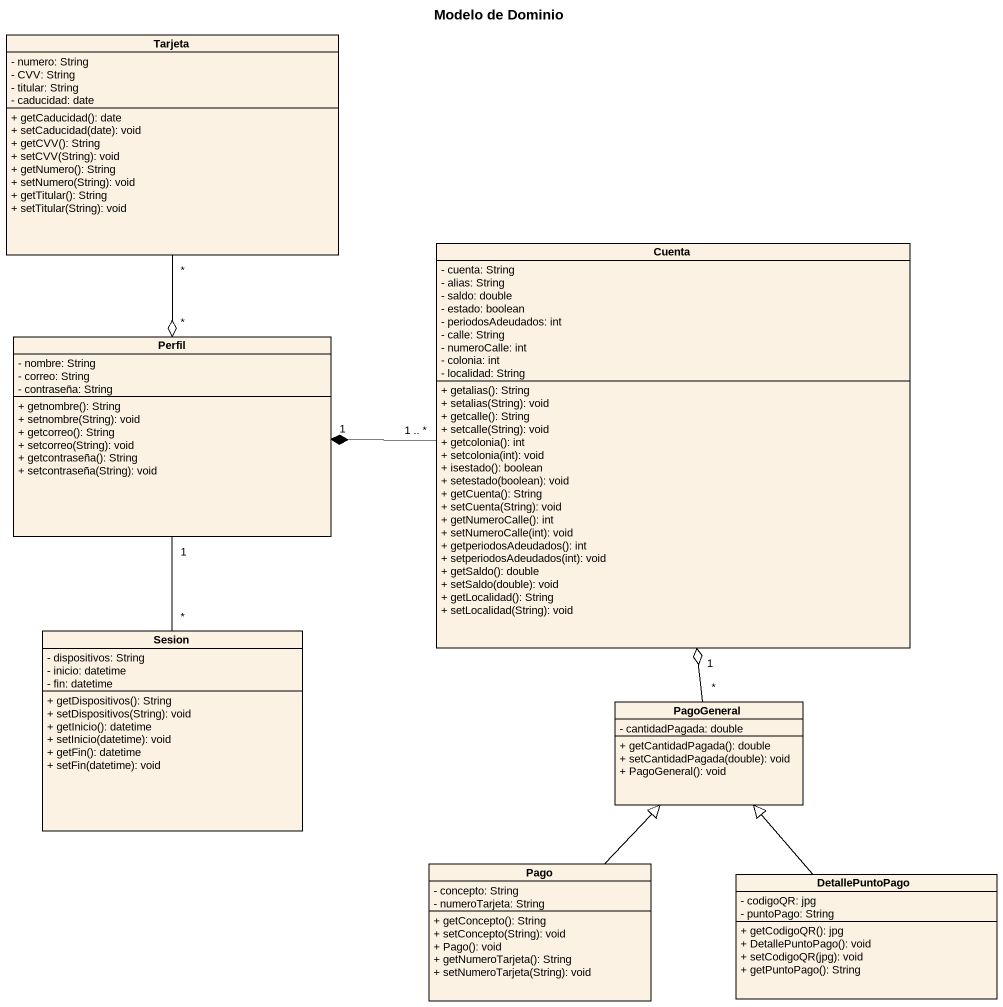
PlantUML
@startuml
title Modelo de Dominio
hide circle
hide empty members
skinparam classAttributeIconSize 0
class Tarjeta {
  - numero: String
  - CVV: String
  - titular: String
  - caducidad: date
  + getCaducidad(): date
  + setCaducidad(date): void
  + getCVV(): String
  + setCVV(String): void
  + getNumero(): String
  + setNumero(String): void
  + getTitular(): String
  + setTitular(String): void
}
class Cuenta {
  - cuenta: String
  - alias: String
  - saldo: double
  - estado: boolean
  - periodosAdeudados: int
  - calle: String
  - numeroCalle: int
  - colonia: int
  - localidad: String
  + getalias(): String
  + setalias(String): void
  + getcalle(): String
  + setcalle(String): void
  + getcolonia(): int
  + setcolonia(int): void
  + isestado(): boolean
  + setestado(boolean): void
  + getCuenta(): String
  + setCuenta(String): void
  + getNumeroCalle(): int
  + setNumeroCalle(int): void
  + getperiodosAdeudados(): int
  + setperiodosAdeudados(int): void
  + getSaldo(): double
  + setSaldo(double): void
  + getLocalidad(): String
  + setLocalidad(String): void
}
class Perfil {
  - nombre: String
  - correo: String
  - contraseña: String
  + getnombre(): String
  + setnombre(String): void
  + getcorreo(): String
  + setcorreo(String): void
  + getcontraseña(): String
  + setcontraseña(String): void
}
class Sesion {
  - dispositivos: String
  - inicio: datetime
  - fin: datetime
  + getDispositivos(): String
  + setDispositivos(String): void
  + getInicio(): datetime
  + setInicio(datetime): void
  + getFin(): datetime
  + setFin(datetime): void
}
class PagoGeneral {
  - cantidadPagada: double
  + getCantidadPagada(): double
  + setCantidadPagada(double): void
  + PagoGeneral(): void
}
class Pago {
  - concepto: String
  - numeroTarjeta: String
  + getConcepto(): String
  + setConcepto(String): void
  + Pago(): void
  + getNumeroTarjeta(): String
  + setNumeroTarjeta(String): void
}
class DetallePuntoPago {
  - codigoQR: jpg
  - puntoPago: String
  + getCodigoQR(): jpg
  + DetallePuntoPago(): void
  + setCodigoQR(jpg): void
  + getPuntoPago(): String
}
Tarjeta "*" --o "*" Perfil
Cuenta "1 .. *" -left-* "1" Perfil
Sesion "*" -up- "1" Perfil
PagoGeneral "*" -up-o "1" Cuenta
Pago -up-|> PagoGeneral
DetallePuntoPago -up-|> PagoGeneral
@enduml
